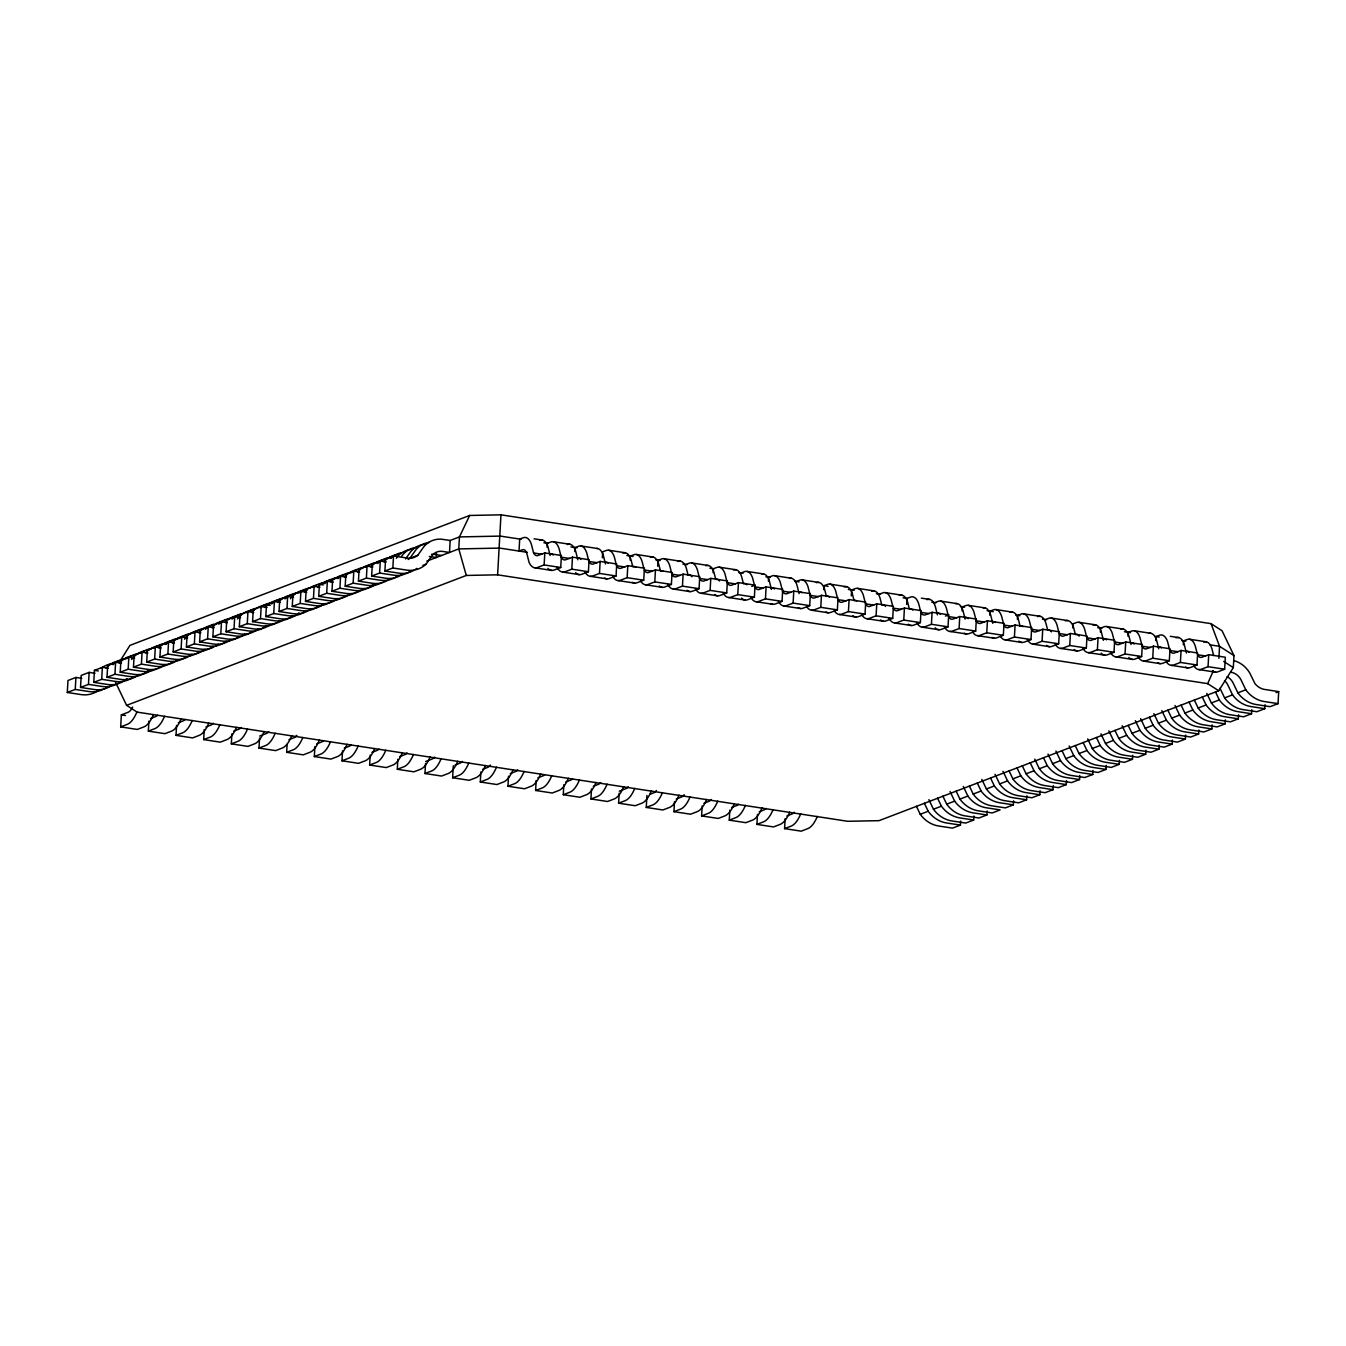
<?xml version="1.0" encoding="UTF-8"?>
<svg xmlns="http://www.w3.org/2000/svg" width="1346" height="1346" viewBox="0 0 1346 1346"><rect width="100%" height="100%" fill="white"/><g stroke="black" fill="none" stroke-linecap="round" stroke-linejoin="round"><path stroke-width="1.5" d="M119.542 661.895L129.956 645.373L469.653 515.468L500.964 514.828L497.616 574.826L466.288 575.449L126.608 705.354L115.537 682.271M99.2 689.825A28.939 25.675 69.1 0 1 81.113 694.586L67.3 692.483L67.973 680.487L75.914 677.442L81.753 678.334M67.3 692.483L75.241 689.438L75.914 677.442M111.028 685.804A28.939 25.675 69.1 0 1 94.355 689.539L80.541 687.419L81.197 675.423L89.139 672.377L94.994 673.269M80.541 687.419L88.466 684.374L89.139 672.377M124.253 680.74A28.939 25.675 69.1 0 1 107.596 684.475L93.766 682.355L94.439 670.358L102.38 667.313L108.218 668.222M93.766 682.355L101.707 679.326L102.38 667.313M138.89 674.649A28.939 25.675 69.1 0 1 120.82 679.41L107.007 677.29L107.663 665.294L115.605 662.266L121.46 663.157M107.007 677.29L114.948 674.262L115.605 662.266M152.132 669.585A28.939 25.675 69.1 0 1 134.062 674.346L120.231 672.226L120.904 660.23L128.846 657.201L134.684 658.093M153.427 714.625A28.939 11.912 -81.3 0 1 143.887 726.89L137.275 729.431L120.686 726.89L121.359 714.877L128.459 712.135A16.64 6.848 -81.3 0 0 132.648 707.054M120.231 672.226L128.173 669.198L128.846 657.201M163.96 665.563A28.939 25.675 69.1 0 1 147.286 669.299L133.473 667.179L134.146 655.182L142.07 652.137L147.925 653.029M133.473 667.179L141.414 664.133L142.07 652.137M177.184 660.499A28.939 25.675 69.1 0 1 160.527 664.234L146.697 662.114L147.37 650.118L155.312 647.073L161.15 647.981M181.087 718.865A28.939 11.912 -81.3 0 1 171.548 731.13L164.935 733.671L148.346 731.114L148.901 721.12M146.697 662.114L154.639 659.069L155.312 647.073M191.839 654.392A28.939 25.675 69.1 0 1 173.752 659.17L159.938 657.05L160.611 645.054L168.553 642.025L174.391 642.917M159.938 657.05L167.88 654.021L168.553 642.025M205.063 649.344A28.939 25.675 69.1 0 1 186.993 654.106L173.163 651.986L173.836 639.989L181.777 636.961L187.616 637.853M208.765 723.105A28.939 11.912 -81.3 0 1 199.225 735.37L192.613 737.911L176.006 735.353L176.562 725.359M173.163 651.986L181.104 648.957L181.777 636.961M213.879 647.056A28.939 25.675 69.1 0 1 200.218 649.041L186.404 646.921L187.077 634.925L195.019 631.897L200.857 632.788M186.404 646.921L194.346 643.893L195.019 631.897M230.132 640.259A28.939 25.675 69.1 0 1 213.459 643.994L199.629 641.874L200.302 629.878L208.243 626.832L214.081 627.724M199.629 641.874L207.57 638.828L208.243 626.832M236.425 727.345A28.939 11.912 -81.3 0 1 226.885 739.61L220.273 742.151L203.667 739.593L204.222 729.599M244.77 634.151A28.939 25.675 69.1 0 1 226.683 638.929L212.87 636.809L213.543 624.813L221.484 621.768L227.323 622.676M212.87 636.809L220.811 633.764L221.484 621.768M257.995 629.104A28.939 25.675 69.1 0 1 239.924 633.865L226.094 631.745L226.767 619.749L234.709 616.72L240.564 617.612M226.094 631.745L234.036 628.717L234.709 616.72M264.085 731.568A28.939 11.912 -81.3 0 1 254.545 743.85L247.933 746.391L231.327 743.833L231.899 733.839M269.823 625.082A28.939 25.675 69.1 0 1 253.149 628.801L239.336 626.681L240.009 614.685L247.95 611.656L253.788 612.548M239.336 626.681L247.277 623.652L247.95 611.656M283.064 620.018A28.939 25.675 69.1 0 1 266.39 623.736L252.577 621.633L253.233 609.62L261.174 606.592L267.03 607.483M252.577 621.633L260.501 618.588L261.174 606.592M296.288 614.954A28.939 25.675 69.1 0 1 279.632 618.689L265.801 616.569L266.474 604.573L274.416 601.527L280.254 602.419M291.746 735.808A28.939 11.912 -81.3 0 1 282.206 748.09L275.594 750.614L258.987 748.073L259.559 738.079M265.801 616.569L273.743 613.524L274.416 601.527M308.049 610.832A28.939 25.675 69.1 0 1 292.856 613.625L279.043 611.505L279.716 599.508L287.64 596.463L293.495 597.372M279.043 611.505L286.984 608.459L287.64 596.463M322.754 604.842A28.939 25.675 69.1 0 1 306.097 608.56L292.267 606.44L292.94 594.444L300.881 591.416L306.72 592.307M319.406 740.048A28.939 11.912 -81.3 0 1 309.866 752.33L303.254 754.854L286.664 752.313L287.102 744.321M292.267 606.44L300.208 603.412L300.881 591.416M335.995 599.778A28.939 25.675 69.1 0 1 319.322 603.496L305.508 601.376L306.181 589.38L314.123 586.351L319.961 587.243M305.508 601.376L313.45 598.347L314.123 586.351M349.237 594.713A28.939 25.675 69.1 0 1 332.563 598.432L318.733 596.328L319.406 584.332L327.347 581.287L333.185 582.179M347.066 744.288A28.939 11.912 -81.3 0 1 337.526 756.57L330.914 759.094L314.325 756.553L314.88 746.559M318.733 596.328L326.674 593.283L327.347 581.287M363.874 588.606A28.939 25.675 69.1 0 1 345.787 593.384L331.974 591.264L332.647 579.268L340.588 576.223L346.427 577.114M331.974 591.264L339.915 588.219L340.588 576.223M377.099 583.541A28.939 25.675 69.1 0 1 359.029 588.32L345.199 586.2L345.872 574.204L353.813 571.158L359.651 572.067M374.726 748.527A28.939 11.912 -81.3 0 1 365.187 760.81L358.574 763.333L341.985 760.793L342.54 750.799M345.199 586.2L353.14 583.171L353.813 571.158M388.927 579.537A28.939 25.675 69.1 0 1 372.253 583.255L358.44 581.135L359.113 569.139L367.054 566.111L372.892 567.003M358.44 581.135L366.381 578.107L367.054 566.111M402.168 574.473A28.939 25.675 69.1 0 1 385.494 578.191L371.664 576.071L372.337 564.075L380.279 561.046L386.117 561.938M371.664 576.071L379.606 573.043L380.279 561.046M402.404 752.767A28.939 11.912 -81.3 0 1 392.864 765.05L386.252 767.573L369.645 765.033L370.2 755.039M413.929 570.334A28.939 25.675 69.1 0 1 398.719 573.127L384.906 571.024L385.579 559.027L393.52 555.982L408.36 558.22A16.64 14.772 69.1 0 0 417.731 555.36L423.839 546.728A26.146 23.202 69.1 0 1 441.269 539.174L450.17 540.469L459.44 536.919L500.325 536.095L521.087 539.275M384.906 571.024L392.847 567.978L393.52 555.982M430.064 757.007A28.939 11.912 -81.3 0 1 420.524 769.289L413.912 771.813L397.306 769.273L397.861 759.279M436.491 553.526L436.272 557.53L429.357 556.47M457.724 761.247A28.939 11.912 -81.3 0 1 448.184 773.529L441.572 776.053L424.966 773.513L425.538 763.519M450.17 540.469L449.497 552.466L442.582 551.406A13.847 12.282 69.1 0 0 431.645 556.134L426.076 564.176L422.896 565.387M485.384 765.487A28.939 11.912 -81.3 0 1 475.845 777.769L469.232 780.293L452.626 777.752L453.299 765.756M513.045 769.727A28.939 11.912 -81.3 0 1 503.505 782.009L496.893 784.533L480.303 781.992L480.859 771.998M540.705 773.967A28.939 11.912 -81.3 0 1 531.165 786.249L524.553 788.773L507.964 786.232L508.519 776.238M544.81 552.937L537.727 555.612A16.64 6.848 -81.3 0 1 533.588 553.021L531.451 544.575A26.146 10.768 -81.3 0 0 523.947 537.525L519.691 539.073L519.018 551.069L522.332 549.807A13.847 5.704 -81.3 0 1 527.043 554.216L528.978 562.106A28.939 11.912 -81.3 0 0 537.542 567.474L544.137 564.933L544.81 552.937L561.417 555.494L560.744 567.49L554.131 570.014A28.939 11.912 -81.3 0 1 547.94 568.433M547.132 547.3L547.351 543.313L551.608 541.765A26.146 10.768 -81.3 0 1 559.112 548.815L561.248 557.261A16.64 6.848 -81.3 0 0 565.387 559.852L572.471 557.177L589.077 559.734L588.404 571.73L581.792 574.254A28.939 11.912 -81.3 0 1 577.737 574.237M568.365 778.207A28.939 11.912 -81.3 0 1 558.826 790.489L552.213 793.013L535.624 790.472L536.179 780.478M557.16 567.457A28.939 11.912 -81.3 0 0 565.202 571.714L571.814 569.173L572.471 557.177M574.792 551.54L575.028 547.553L579.268 546.005A26.146 10.768 -81.3 0 1 586.772 553.055L588.909 561.501A16.64 6.848 -81.3 0 0 593.048 564.092L600.148 561.417L616.737 563.974L616.064 575.97L609.452 578.494A28.939 11.912 -81.3 0 1 604.657 578.073M596.042 782.447A28.939 11.912 -81.3 0 1 586.486 794.729L579.89 797.253L563.284 794.712L563.839 784.718M584.837 571.697A28.939 11.912 -81.3 0 0 592.863 575.953L599.475 573.413L600.148 561.417M602.352 557.782L602.688 551.793L606.945 550.245A26.146 10.768 -81.3 0 1 614.432 557.294L616.569 565.741A16.64 6.848 -81.3 0 0 620.708 568.332L627.808 565.657L644.398 568.197L643.725 580.21L637.112 582.734A28.939 11.912 -81.3 0 1 632.317 582.313M623.703 786.687A28.939 11.912 -81.3 0 1 614.163 798.969L607.551 801.493L590.944 798.952L591.5 788.958M613.069 576.946A28.939 11.912 -81.3 0 0 620.523 580.193L627.135 577.653L627.808 565.657M630.13 560.02L630.349 556.033L634.605 554.485A26.146 10.768 -81.3 0 1 642.109 561.534L643.775 568.163M651.363 790.926A28.939 11.912 -81.3 0 1 641.823 803.209L635.211 805.732L618.605 803.192L619.177 793.198M640.73 581.186A28.939 11.912 -81.3 0 0 648.183 584.433L654.795 581.893L655.468 569.896L672.058 572.437L671.402 584.433L664.789 586.974A28.939 11.912 -81.3 0 1 659.271 586.032M657.672 566.262L658.009 560.273L662.266 558.725A26.146 10.768 -81.3 0 1 669.77 565.774L671.906 574.22A16.64 6.848 -81.3 0 0 676.029 576.811L683.129 574.136L699.735 576.677L699.062 588.673L692.45 591.214A28.939 11.912 -81.3 0 1 686.931 590.271M679.023 795.166A28.939 11.912 -81.3 0 1 669.484 807.449L662.871 809.972L646.265 807.432L646.938 795.436M667.818 584.416A28.939 11.912 -81.3 0 0 675.843 588.673L682.456 586.133L683.129 574.136M706.684 799.406A28.939 11.912 -81.3 0 1 697.144 811.688L690.532 814.212L673.942 811.672L674.497 801.661M695.478 588.656A28.939 11.912 -81.3 0 0 703.504 592.896L710.116 590.372L710.789 578.376L727.395 580.917L726.722 592.913L720.11 595.454A28.939 11.912 -81.3 0 1 714.591 594.511M713.111 572.74L713.33 568.735L717.586 567.188A26.146 10.768 -81.3 0 1 725.09 574.237L727.227 582.7A16.64 6.848 -81.3 0 0 731.366 585.291L738.449 582.616L755.056 585.157L754.383 597.153L747.77 599.693A28.939 11.912 -81.3 0 1 741.579 598.095M734.344 803.646A28.939 11.912 -81.3 0 1 724.804 815.928L718.192 818.452L701.603 815.912L702.158 805.901M723.139 592.896A28.939 11.912 -81.3 0 0 731.164 597.136L737.776 594.612L738.449 582.616M762.004 807.886A28.939 11.912 -81.3 0 1 752.464 820.151L745.852 822.692L729.263 820.151L729.818 810.141M750.799 597.136A28.939 11.912 -81.3 0 0 758.841 601.376L765.453 598.852L766.11 586.856L782.716 589.397L782.043 601.393L775.431 603.933A28.939 11.912 -81.3 0 1 770.635 603.513M768.431 581.22L768.667 577.215L772.907 575.667A26.146 10.768 -81.3 0 1 780.411 582.717L782.548 591.18A16.64 6.848 -81.3 0 0 786.687 593.771L793.787 591.096L810.376 593.636L809.703 605.633L803.091 608.173A28.939 11.912 -81.3 0 1 798.296 607.753M789.681 812.126A28.939 11.912 -81.3 0 1 780.125 824.391L773.529 826.932L756.923 824.391L757.478 814.38M778.476 601.376A28.939 11.912 -81.3 0 0 786.501 605.616L793.114 603.092L793.787 591.096M817.342 816.366A28.939 11.912 -81.3 0 1 807.802 828.631L801.19 831.172L784.583 828.614L785.139 818.62M806.708 606.625A28.939 11.912 -81.3 0 0 814.162 609.856L820.774 607.332L821.447 595.336L838.036 597.876L837.363 609.873L830.751 612.396A28.939 11.912 -81.3 0 1 825.956 611.993M823.769 589.699L823.988 585.695L828.244 584.147A26.146 10.768 -81.3 0 1 835.731 591.197L837.414 597.843M834.369 610.865A28.939 11.912 -81.3 0 0 841.822 614.096L848.434 611.572L849.107 599.576L865.697 602.116L865.041 614.113L858.428 616.636A28.939 11.912 -81.3 0 1 852.91 615.711M851.311 595.942L851.648 589.935L855.905 588.387A26.146 10.768 -81.3 0 1 863.409 595.437L865.545 603.9A16.64 6.848 -81.3 0 0 869.667 606.491L876.768 603.816L893.374 606.356L892.701 618.352L886.089 620.876A28.939 11.912 -81.3 0 1 880.57 619.951M861.457 614.096A28.939 11.912 -81.3 0 0 869.482 618.336L876.095 615.812L876.768 603.816M889.117 618.336A28.939 11.912 -81.3 0 0 897.143 622.575L903.755 620.052L904.428 608.056L921.034 610.596L920.361 622.592L913.749 625.116A28.939 11.912 -81.3 0 1 908.23 624.191M906.632 604.421L906.968 598.415L911.225 596.867A26.146 10.768 -81.3 0 1 918.729 603.917L920.866 612.38A16.64 6.848 -81.3 0 0 925.005 614.954L932.088 612.295L948.694 614.836L948.021 626.832L941.409 629.356A28.939 11.912 -81.3 0 1 937.354 629.339M916.777 622.575A28.939 11.912 -81.3 0 0 924.803 626.815L931.415 624.292L932.088 612.295M944.438 626.815A28.939 11.912 -81.3 0 0 952.48 631.055L959.092 628.532L959.748 616.535L976.355 619.076L975.682 631.072L969.07 633.596A28.939 11.912 -81.3 0 1 964.274 633.192M962.07 610.899L962.306 606.895L966.546 605.347A26.146 10.768 -81.3 0 1 974.05 612.396L976.187 620.843A16.64 6.848 -81.3 0 0 980.325 623.434L987.426 620.775L1004.015 623.316L1003.342 635.312L996.73 637.836A28.939 11.912 -81.3 0 1 991.935 637.432M916.424 806.288L920.243 814.296A28.939 25.675 69.1 0 0 938.667 826.007L952.48 828.127L960.421 825.098L960.64 821.094M928.891 799.642L933.468 809.232A28.939 25.675 69.1 0 0 951.891 820.942L965.721 823.062L973.663 820.034L973.881 816.029M972.67 632.048A28.939 11.912 -81.3 0 0 980.14 635.295L986.753 632.771L987.426 620.775M989.731 615.139L989.966 611.134L994.206 609.587A26.146 10.768 -81.3 0 1 1001.71 616.636L1003.847 625.082A16.64 6.848 -81.3 0 0 1007.986 627.673L1015.086 625.015L1031.675 627.556L1031.002 639.552L1024.39 642.076A28.939 11.912 -81.3 0 1 1018.888 641.133M942.89 796.176L946.709 804.168A28.939 25.675 69.1 0 0 965.132 815.895L978.946 817.998L986.887 814.969L987.123 810.965M1000.347 636.288A28.939 11.912 -81.3 0 0 1007.801 639.535L1014.413 637.011L1015.086 625.015M1017.408 619.379L1017.626 615.374L1021.883 613.826A26.146 10.768 -81.3 0 1 1029.37 620.876L1031.507 629.322A16.64 6.848 -81.3 0 0 1035.646 631.913L1042.746 629.255L1059.336 631.796L1058.663 643.792L1052.067 646.316A28.939 11.912 -81.3 0 1 1046.549 645.373M969.356 786.047L973.175 794.056A28.939 25.675 69.1 0 0 991.598 805.766L1005.412 807.886L1013.353 804.841L1013.588 800.853M981.823 779.384L986.416 788.992A28.939 25.675 69.1 0 0 1004.839 800.702L1018.653 802.822L1026.594 799.793L1026.813 795.789M1027.435 639.535A28.939 11.912 -81.3 0 0 1035.461 643.775L1042.073 641.251L1042.746 629.255M995.047 774.337L999.641 783.927A28.939 25.675 69.1 0 0 1018.064 795.637L1031.877 797.757L1039.819 794.729L1040.054 790.725M1009.046 770.871L1012.882 778.863A28.939 25.675 69.1 0 0 1031.305 790.59L1045.119 792.693L1053.06 789.665L1053.279 785.66M1055.096 643.775A28.939 11.912 -81.3 0 0 1063.121 648.015L1069.734 645.491L1070.407 633.495L1087.013 636.035L1086.34 648.032L1079.728 650.555A28.939 11.912 -81.3 0 1 1074.209 649.613M1072.728 627.859L1072.947 623.854L1077.204 622.306A26.146 10.768 -81.3 0 1 1084.708 629.356L1086.845 637.802A16.64 6.848 -81.3 0 0 1090.983 640.393L1098.067 637.735L1114.673 640.275L1114 652.272L1107.388 654.795A28.939 11.912 -81.3 0 1 1101.179 653.214M1022.287 765.807L1026.106 773.799A28.939 25.675 69.1 0 0 1044.53 785.526L1058.36 787.646L1066.284 784.6L1066.52 780.613M1034.754 759.144L1039.348 768.751A28.939 25.675 69.1 0 0 1057.771 780.461L1071.584 782.581L1079.526 779.536L1079.744 775.548M1082.756 648.015A28.939 11.912 -81.3 0 0 1090.782 652.255L1097.394 649.731L1098.067 637.735M1100.389 632.098L1100.607 628.094L1104.864 626.546A26.146 10.768 -81.3 0 1 1112.368 633.596L1114.505 642.042A16.64 6.848 -81.3 0 0 1118.644 644.633L1125.727 641.958L1142.333 644.515L1141.66 656.512L1135.048 659.035A28.939 11.912 -81.3 0 1 1130.993 659.018M1047.996 754.08L1052.572 763.687A28.939 25.675 69.1 0 0 1070.995 775.397L1084.826 777.517L1092.767 774.488L1092.986 770.484M1061.994 750.631L1065.813 758.622A28.939 25.675 69.1 0 0 1084.237 770.333L1098.05 772.453L1105.991 769.424L1106.21 765.42M1110.416 652.255A28.939 11.912 -81.3 0 0 1118.442 656.495L1125.054 653.971L1125.727 641.958M1075.218 745.566L1079.038 753.558A28.939 25.675 69.1 0 0 1097.461 765.285L1111.291 767.405L1119.233 764.36L1119.451 760.355M1128.049 636.322L1128.268 632.334L1132.524 630.786A26.146 10.768 -81.3 0 1 1140.028 637.836L1142.165 646.282A16.64 6.848 -81.3 0 0 1146.304 648.873L1153.387 646.198L1169.994 648.755L1169.321 660.751L1162.708 663.275A28.939 11.912 -81.3 0 1 1157.913 662.855M1087.686 738.904L1092.279 748.494A28.939 25.675 69.1 0 0 1110.702 760.221L1124.516 762.341L1132.457 759.295L1132.676 755.308M1100.927 733.839L1105.503 743.446A28.939 25.675 69.1 0 0 1123.927 755.156L1137.757 757.276L1145.698 754.231L1145.917 750.244M1138.077 656.478A28.939 11.912 -81.3 0 0 1146.119 660.735L1152.731 658.211L1153.387 646.198M1155.709 640.561L1155.945 636.574L1160.185 635.026A26.146 10.768 -81.3 0 1 1167.689 642.076L1169.825 650.522A16.64 6.848 -81.3 0 0 1173.964 653.113L1181.065 650.438L1197.654 652.995L1196.981 664.991L1190.369 667.515A28.939 11.912 -81.3 0 1 1185.574 667.094M1114.925 730.39L1118.745 738.382A28.939 25.675 69.1 0 0 1137.168 750.092L1150.981 752.212L1158.923 749.184L1159.158 745.179M1128.15 725.326L1131.986 733.318A28.939 25.675 69.1 0 0 1150.393 745.028L1164.223 747.148L1172.164 744.119L1172.383 740.115M1166.309 661.727A28.939 11.912 -81.3 0 0 1173.779 664.974L1180.392 662.434L1181.065 650.438M1183.37 644.801L1183.605 640.814L1187.845 639.266A26.146 10.768 -81.3 0 1 1195.349 646.316L1197.031 652.961M1140.617 718.663L1145.21 728.253A28.939 25.675 69.1 0 0 1163.634 739.98L1177.447 742.1L1185.389 739.055L1185.624 735.051M1153.859 713.599L1158.452 723.206A28.939 25.675 69.1 0 0 1176.875 734.916L1190.688 737.036L1198.63 733.991L1198.849 730.003M1193.986 665.967A28.939 11.912 -81.3 0 0 1201.44 669.214L1208.052 666.674L1208.725 654.678L1225.314 657.235L1224.641 669.231L1218.029 671.755A28.939 11.912 -81.3 0 1 1212.527 670.813M1167.857 710.133L1171.676 718.141A28.939 25.675 69.1 0 0 1190.1 729.852L1203.93 731.972L1211.854 728.926L1212.09 724.939M1218.887 658.312L1219.56 646.316L1211.03 623.652L500.964 514.828M1181.081 705.085L1184.917 713.077A28.939 25.675 69.1 0 0 1203.341 724.787L1217.154 726.907L1225.096 723.879L1225.314 719.874M120.686 726.89L127.298 724.35A28.939 11.912 -81.3 0 0 136.838 712.068L847.728 821.296L879.039 820.656L1218.719 690.75L1233.323 667.616L1233.996 655.62L1222.067 630.769L1211.03 623.652M1194.323 700.021L1198.142 708.013A28.939 25.675 69.1 0 0 1216.565 719.74L1230.395 721.843L1238.337 718.814L1238.556 714.81M1206.79 693.358L1211.383 702.949A28.939 25.675 69.1 0 0 1229.807 714.676L1243.62 716.795L1251.561 713.75L1251.78 709.746M1220.031 688.294L1224.608 697.901A28.939 25.675 69.1 0 0 1243.031 709.611L1256.861 711.731L1264.803 708.686L1265.021 704.698M1227.115 676.651A13.847 12.282 69.1 0 1 1233.256 683.23L1237.849 692.837A28.939 25.675 69.1 0 0 1256.272 704.547L1270.086 706.667L1278.027 703.638L1278.7 691.625L1263.86 689.32A16.64 14.772 69.1 0 1 1254.96 683.65L1249.929 673.32A26.146 23.202 69.1 0 0 1233.626 660.6M497.616 574.826L1207.665 683.633L1213.284 670.981M469.653 515.468L459.44 536.919L458.767 548.916L466.288 575.449M405.567 558.927L410.597 551.793A26.146 23.202 69.1 0 1 426.043 544.205M408.141 559.515A16.64 14.772 69.1 0 0 409.79 558.388L415.897 549.774A26.146 23.202 69.1 0 1 429.374 542.337M131.622 659.49L132.699 658.076A26.146 23.202 69.1 0 1 144.241 650.976M184.553 639.249L185.63 637.819A26.146 23.202 69.1 0 1 201.076 630.248M237.485 618.992L238.562 617.578A26.146 23.202 69.1 0 1 254.007 610.007M290.416 598.751L291.493 597.338A26.146 23.202 69.1 0 1 306.938 589.767M396.296 558.27L397.373 556.857A26.146 23.202 69.1 0 1 412.818 549.269M401.579 556.251L402.656 554.838A26.146 23.202 69.1 0 1 416.15 547.401M409.857 558.338L417.798 555.292M426.817 561.131L458.767 548.916L499.669 548.091L527.329 552.331M150.651 718.495L156.119 716.375A16.64 6.848 -81.3 0 0 157.583 715.264M148.346 731.114L154.958 728.59A28.939 11.912 -81.3 0 0 164.498 716.308M178.311 722.735L183.779 720.598A16.64 6.848 -81.3 0 0 185.243 719.504M176.006 735.353L182.619 732.83A28.939 11.912 -81.3 0 0 192.158 720.547M205.972 726.975L211.44 724.838A16.64 6.848 -81.3 0 0 213.391 723.239M203.667 739.593L210.279 737.07A28.939 11.912 -81.3 0 0 219.819 724.787M233.632 731.215L239.1 729.078A16.64 6.848 -81.3 0 0 241.052 727.479M655.468 569.896L648.368 572.572A16.64 6.848 -81.3 0 1 644.229 569.981L652.507 571.192M685.669 564.512L689.926 562.948A26.146 10.768 -81.3 0 1 697.43 569.997L699.567 578.46A16.64 6.848 -81.3 0 0 703.706 581.051L710.789 578.376M231.327 743.833L237.939 741.31A28.939 11.912 -81.3 0 0 247.479 729.027M259.66 736.077L266.76 733.318A16.64 6.848 -81.3 0 0 268.712 731.719M258.987 748.073L265.599 745.549A28.939 11.912 -81.3 0 0 275.156 733.267M288.953 739.694L294.421 737.558A16.64 6.848 -81.3 0 0 296.843 735.387M740.99 572.975L745.247 571.427A26.146 10.768 -81.3 0 1 752.75 578.477L754.887 586.94A16.64 6.848 -81.3 0 0 759.026 589.531L766.11 586.856M286.664 752.313L293.277 749.789A28.939 11.912 -81.3 0 0 302.816 737.507M316.63 743.934L322.098 741.797A16.64 6.848 -81.3 0 0 323.562 740.704M751.791 586.402L755.056 585.157M314.325 756.553L320.937 754.029A28.939 11.912 -81.3 0 0 330.477 741.747M344.29 748.174L349.758 746.037A16.64 6.848 -81.3 0 0 351.222 744.944M796.327 581.455L800.567 579.907A26.146 10.768 -81.3 0 1 808.071 586.957L810.208 595.42A16.64 6.848 -81.3 0 0 814.347 598.011L821.447 595.336M341.985 760.793L348.597 758.269A28.939 11.912 -81.3 0 0 358.137 745.987M371.95 752.414L377.418 750.277A16.64 6.848 -81.3 0 0 378.882 749.184M369.645 765.033L376.257 762.509A28.939 11.912 -81.3 0 0 385.797 750.227M399.611 756.654L405.079 754.517A16.64 6.848 -81.3 0 0 407.03 752.902M397.306 769.273L403.918 766.749A28.939 11.912 -81.3 0 0 413.458 754.467M425.639 761.516L432.739 758.757A16.64 6.848 -81.3 0 0 434.691 757.142M849.107 599.576L842.007 602.251A16.64 6.848 -81.3 0 1 837.868 599.66L846.146 600.871M879.308 594.175L883.565 592.627A26.146 10.768 -81.3 0 1 891.069 599.677L892.751 606.323M424.966 773.513L431.578 770.989A28.939 11.912 -81.3 0 0 441.118 758.707M454.931 765.134L460.399 762.997A16.64 6.848 -81.3 0 0 462.351 761.382M452.626 777.752L459.238 775.229A28.939 11.912 -81.3 0 0 468.795 762.946M482.591 769.374L488.06 767.237A16.64 6.848 -81.3 0 0 490.482 765.05M904.428 608.056L897.345 610.731A16.64 6.848 -81.3 0 1 893.206 608.14L901.467 609.351M934.629 602.655L938.885 601.107A26.146 10.768 -81.3 0 1 946.389 608.156L948.526 616.619A16.64 6.848 -81.3 0 0 952.665 619.194L959.748 616.535M480.303 781.992L486.916 779.469A28.939 11.912 -81.3 0 0 496.455 767.186M510.269 773.614L515.737 771.477A16.64 6.848 -81.3 0 0 517.672 769.862M945.43 616.081L948.694 614.836M507.964 786.232L514.576 783.709A28.939 11.912 -81.3 0 0 524.116 771.426M537.929 777.853L543.397 775.717A16.64 6.848 -81.3 0 0 544.861 774.606M535.624 790.472L542.236 787.948A28.939 11.912 -81.3 0 0 551.776 775.666M565.589 782.093L571.057 779.957A16.64 6.848 -81.3 0 0 572.521 778.846M563.284 794.712L569.896 792.188A28.939 11.912 -81.3 0 0 579.436 779.906M593.25 786.333L598.718 784.196A16.64 6.848 -81.3 0 0 600.669 782.581M1045.287 619.614L1049.543 618.066A26.146 10.768 -81.3 0 1 1057.047 625.116L1059.184 633.562A16.64 6.848 -81.3 0 0 1063.306 636.153L1070.407 633.495M590.944 798.952L597.557 796.428A28.939 11.912 -81.3 0 0 607.096 784.146M619.278 791.196L626.378 788.436A16.64 6.848 -81.3 0 0 628.33 786.821M618.605 803.192L625.217 800.651A28.939 11.912 -81.3 0 0 634.757 788.386M650.202 794.19L654.038 792.676A16.64 6.848 -81.3 0 0 656.461 790.489M646.265 807.432L652.877 804.891A28.939 11.912 -81.3 0 0 662.434 792.626M676.23 799.053L681.699 796.916A16.64 6.848 -81.3 0 0 684.121 794.729M673.942 811.672L680.554 809.131A28.939 11.912 -81.3 0 0 690.094 796.866M703.908 803.276L709.376 801.156A16.64 6.848 -81.3 0 0 711.311 799.541M701.603 815.912L708.215 813.371A28.939 11.912 -81.3 0 0 717.755 801.106M731.568 807.516L737.036 805.396A16.64 6.848 -81.3 0 0 738.5 804.285M729.263 820.151L735.875 817.611A28.939 11.912 -81.3 0 0 745.415 805.345M759.228 811.756L764.696 809.636A16.64 6.848 -81.3 0 0 766.16 808.525M756.923 824.391L763.535 821.851A28.939 11.912 -81.3 0 0 773.075 809.569M786.888 815.996L792.357 813.876A16.64 6.848 -81.3 0 0 794.308 812.261M1208.725 654.678L1201.625 657.353A16.64 6.848 -81.3 0 1 1197.486 654.762L1205.764 655.973M784.583 828.614L791.196 826.091A28.939 11.912 -81.3 0 0 800.735 813.808M920.243 814.296L928.185 811.251A28.939 25.675 69.1 0 0 946.608 822.978L960.421 825.098M933.468 809.232L941.409 806.187A28.939 25.675 69.1 0 0 959.833 817.914L973.663 820.034M946.709 804.168L954.65 801.139A28.939 25.675 69.1 0 0 973.074 812.849L986.887 814.969M959.95 799.103L967.875 796.075A28.939 25.675 69.1 0 0 986.298 807.785L1000.128 809.905L992.187 812.95L978.357 810.83A28.939 25.675 69.1 0 1 959.95 799.103L956.114 791.111M973.175 794.056L981.116 791.011A28.939 25.675 69.1 0 0 999.54 802.721L1013.353 804.841M986.416 788.992L994.358 785.946A28.939 25.675 69.1 0 0 1012.764 797.673L1026.594 799.793M999.641 783.927L1007.582 780.899A28.939 25.675 69.1 0 0 1026.005 792.609L1039.819 794.729M1012.882 778.863L1020.823 775.834A28.939 25.675 69.1 0 0 1039.247 787.545L1053.06 789.665M1026.106 773.799L1034.048 770.77A28.939 25.675 69.1 0 0 1052.471 782.48L1066.284 784.6M1039.348 768.751L1047.289 765.706A28.939 25.675 69.1 0 0 1065.712 777.433L1079.526 779.536M1052.572 763.687L1060.513 760.641A28.939 25.675 69.1 0 0 1078.937 772.368L1092.767 774.488M1065.813 758.622L1073.755 755.594A28.939 25.675 69.1 0 0 1092.178 767.304L1105.991 769.424M1079.038 753.558L1086.979 750.53A28.939 25.675 69.1 0 0 1105.403 762.24L1119.233 764.36M1092.279 748.494L1100.22 745.465A28.939 25.675 69.1 0 0 1118.644 757.175L1132.457 759.295M1105.503 743.446L1113.445 740.401A28.939 25.675 69.1 0 0 1131.868 752.128L1145.698 754.231M1118.745 738.382L1126.686 735.337A28.939 25.675 69.1 0 0 1145.11 747.064L1158.923 749.184M1131.986 733.318L1139.911 730.289A28.939 25.675 69.1 0 0 1158.334 741.999L1172.164 744.119M1145.21 728.253L1153.152 725.225A28.939 25.675 69.1 0 0 1171.575 736.935L1185.389 739.055M1158.452 723.206L1166.393 720.16A28.939 25.675 69.1 0 0 1184.8 731.871L1198.63 733.991M1171.676 718.141L1179.618 715.096A28.939 25.675 69.1 0 0 1198.041 726.823L1211.854 728.926M1184.917 713.077L1192.859 710.032A28.939 25.675 69.1 0 0 1211.282 721.759L1225.096 723.879M1198.142 708.013L1206.083 704.984A28.939 25.675 69.1 0 0 1224.507 716.695L1238.337 718.814M1211.383 702.949L1219.325 699.92A28.939 25.675 69.1 0 0 1237.748 711.63L1251.561 713.75M1224.608 697.901L1232.549 694.856A28.939 25.675 69.1 0 0 1250.972 706.566L1264.803 708.686M1237.849 692.837L1245.79 689.791A28.939 25.675 69.1 0 0 1264.214 701.518L1278.027 703.638M1276.058 692.652L1278.7 691.625M539.712 540.301L540.554 540.066A26.146 10.768 -81.3 0 1 548.041 547.115L550.161 555.511M567.373 544.541L568.214 544.306A26.146 10.768 -81.3 0 1 575.718 551.355L577.821 559.751M622.693 553.021L623.535 552.785A26.146 10.768 -81.3 0 1 631.038 559.835L632.721 566.481M650.37 557.261L651.195 557.025A26.146 10.768 -81.3 0 1 658.699 564.075L660.381 570.721M678.031 561.501L678.855 561.265A26.146 10.768 -81.3 0 1 686.359 568.315L688.042 574.961M705.691 565.741L706.515 565.505A26.146 10.768 -81.3 0 1 714.019 572.555L715.702 579.201M733.351 569.981L734.193 569.745A26.146 10.768 -81.3 0 1 741.68 576.795L743.362 583.441M816.332 582.7L817.173 582.448A26.146 10.768 -81.3 0 1 824.677 589.498L826.36 596.143M844.009 586.94L844.834 586.688A26.146 10.768 -81.3 0 1 852.338 593.737L854.02 600.383M871.67 591.18L872.494 590.928A26.146 10.768 -81.3 0 1 879.998 597.977L881.68 604.623M899.33 595.42L900.154 595.168A26.146 10.768 -81.3 0 1 907.658 602.217L909.341 608.863M926.99 599.66L927.831 599.407A26.146 10.768 -81.3 0 1 935.319 606.457L937.439 614.853M1009.971 612.363L1010.812 612.127A26.146 10.768 -81.3 0 1 1018.316 619.177L1019.999 625.823M1037.648 616.603L1038.473 616.367A26.146 10.768 -81.3 0 1 1045.977 623.417L1047.659 630.063M1065.309 620.843L1066.133 620.607A26.146 10.768 -81.3 0 1 1073.637 627.657L1075.319 634.303M1092.969 625.082L1093.793 624.847A26.146 10.768 -81.3 0 1 1101.297 631.897L1103.417 640.292M1120.629 629.322L1121.47 629.087A26.146 10.768 -81.3 0 1 1128.957 636.136L1131.077 644.532M1175.95 637.802L1176.791 637.567A26.146 10.768 -81.3 0 1 1184.295 644.616L1186.398 653.012M1203.61 642.042L1204.451 641.806A26.146 10.768 -81.3 0 1 1211.955 648.856L1213.638 655.502M534.076 538.804L542.371 540.066M553.442 541.765L570.048 544.306M581.102 546.005L597.708 548.545M608.762 550.245L625.368 552.785M636.422 554.485L653.029 557.025M664.1 558.725L680.689 561.265M691.76 562.965L708.349 565.505M719.42 567.204L736.01 569.745M747.08 571.444L763.687 573.985M774.741 575.684L791.347 578.225M802.401 579.924L819.007 582.465M830.061 584.164L846.668 586.705M857.739 588.404L874.328 590.944M885.399 592.644L901.988 595.184M921.354 598.146L929.649 599.424M940.719 601.107L957.326 603.664M968.38 605.347L984.986 607.904M996.04 609.587L1012.646 612.144M1023.7 613.826L1040.307 616.384M1051.377 618.066L1067.967 620.607M1079.038 622.306L1095.627 624.847M1106.698 626.546L1123.287 629.087M1134.358 630.786L1150.965 633.327M1170.313 636.305L1178.625 637.567M1189.679 639.266L1206.285 641.806M543.902 542.775L548.058 543.414M570.872 546.913L577.098 547.872M626.883 555.494L633.108 556.453M655.939 559.953L660.078 560.575M682.91 564.075L687.049 564.714M709.88 568.214L714.019 568.853M738.92 572.673L743.076 573.295M765.891 576.795L770.047 577.434M794.931 581.253L799.087 581.893M823.988 585.695L828.127 586.334M848.333 589.43L854.138 590.322M876.364 593.721L880.469 594.36M903.048 597.809L907.154 598.448M931.769 602.217L935.857 602.84M960.455 606.609L964.56 607.248M987.089 610.697L993.247 611.639M1015.776 615.088L1019.881 615.728M1042.41 619.177L1046.515 619.799M1097.747 627.657L1101.836 628.279M1124.381 631.728L1130.522 632.67M1155.12 636.439L1159.209 637.079M1181.754 640.528L1185.86 641.15M1209.886 644.835L1219.56 646.316L1233.996 655.62M533.554 552.97L541.866 554.232M561.215 557.21L569.526 558.472M588.892 561.45L597.187 562.712M616.552 565.69L624.847 566.952M671.873 574.17L680.167 575.432M699.533 578.41L707.828 579.672M727.193 582.65L735.505 583.912M754.854 586.873L763.165 588.152M782.531 591.113L790.825 592.391M810.191 595.353L818.486 596.631M865.512 603.832L873.806 605.111M920.832 612.312L929.144 613.591M948.493 616.552L956.804 617.831M976.17 620.792L984.464 622.071M1003.83 625.032L1012.125 626.311M1031.49 629.272L1039.785 630.551M1059.151 633.512L1067.445 634.79M1086.811 637.752L1095.106 639.03M1114.471 641.992L1122.783 643.253M1142.131 646.231L1150.443 647.493M1169.809 650.471L1178.103 651.733M544.137 564.933L560.744 567.49M571.814 569.173L588.404 571.73M599.475 573.413L616.064 575.97M627.135 577.653L643.725 580.21M654.795 581.893L671.402 584.433M682.456 586.133L699.062 588.673M710.116 590.372L726.722 592.913M737.776 594.612L754.383 597.153M765.453 598.852L782.043 601.393M793.114 603.092L809.703 605.633M820.774 607.332L837.363 609.873M848.434 611.572L865.041 614.113M876.095 615.812L892.701 618.352M903.755 620.052L920.361 622.592M931.415 624.292L948.021 626.832M959.092 628.532L975.682 631.072M986.753 632.771L1003.342 635.312M1014.413 637.011L1031.002 639.552M1042.073 641.251L1058.663 643.792M1069.734 645.491L1086.34 648.032M1097.394 649.731L1114 652.272M1125.054 653.971L1141.66 656.512M1152.731 658.211L1169.321 660.751M1180.392 662.434L1196.981 664.991M1208.052 666.674L1224.641 669.231M535.052 567.844L551.658 570.401M562.712 572.084L579.318 574.641M590.372 576.324L606.979 578.864M618.033 580.563L634.639 583.104M645.71 584.803L662.299 587.344M673.37 589.043L689.96 591.584M701.03 593.283L717.62 595.824M728.691 597.523L745.28 600.064M756.351 601.763L772.957 604.304M784.011 606.003L800.618 608.543M811.672 610.243L828.278 612.783M839.349 614.483L855.938 617.023M867.009 618.723L883.599 621.263M894.669 622.962L911.259 625.503M922.33 627.202L938.919 629.743M949.99 631.442L966.596 633.983M977.65 635.682L994.257 638.223M1005.311 639.922L1021.917 642.463M1032.988 644.162L1049.577 646.703M1060.648 648.402L1077.237 650.942M1088.308 652.642L1104.898 655.182M1115.969 656.865L1132.558 659.422M1143.629 661.105L1160.235 663.662M1171.289 665.345L1187.895 667.902M1198.95 669.585L1215.556 672.142M441.555 555.494L434.64 554.434A13.847 12.282 69.1 0 0 431.494 554.384M392.847 567.978L406.66 570.098A28.939 25.675 69.1 0 0 426.076 564.176M379.606 573.043L393.436 575.163A28.939 25.675 69.1 0 0 410.109 571.427M366.381 578.107L380.195 580.227A28.939 25.675 69.1 0 0 396.868 576.492M353.14 583.171L366.97 585.274A28.939 25.675 69.1 0 0 382.163 582.481M319.406 584.332L323.309 584.921M339.915 588.219L353.729 590.339A28.939 25.675 69.1 0 0 370.402 586.62M326.674 593.283L340.504 595.403A28.939 25.675 69.1 0 0 357.161 591.668M313.45 598.347L327.263 600.467A28.939 25.675 69.1 0 0 345.333 595.689M300.208 603.412L314.039 605.532A28.939 25.675 69.1 0 0 329.232 602.722M266.474 604.573L270.361 605.162M286.984 608.459L300.797 610.579A28.939 25.675 69.1 0 0 317.471 606.861M273.743 613.524L287.556 615.644A28.939 25.675 69.1 0 0 304.23 611.925M260.501 618.588L274.332 620.708A28.939 25.675 69.1 0 0 292.402 615.93M247.277 623.652L261.09 625.772A28.939 25.675 69.1 0 0 276.283 622.962M234.036 628.717L247.866 630.837A28.939 25.675 69.1 0 0 265.936 626.058M220.811 633.764L234.625 635.884A28.939 25.675 69.1 0 0 251.298 632.166M207.57 638.828L221.4 640.948A28.939 25.675 69.1 0 0 238.074 637.23M194.346 643.893L208.159 646.013A28.939 25.675 69.1 0 0 226.246 641.234M181.104 648.957L194.934 651.077A28.939 25.675 69.1 0 0 213.005 646.299M167.88 654.021L181.693 656.125A28.939 25.675 69.1 0 0 198.367 652.406M154.639 659.069L168.469 661.189A28.939 25.675 69.1 0 0 185.125 657.471M141.414 664.133L155.227 666.253A28.939 25.675 69.1 0 0 173.298 661.492M128.173 669.198L142.003 671.317A28.939 25.675 69.1 0 0 157.196 668.525M94.439 670.358L98.325 670.947M114.948 674.262L128.762 676.382A28.939 25.675 69.1 0 0 145.435 672.647M101.707 679.326L115.52 681.429A28.939 25.675 69.1 0 0 132.194 677.711M88.466 684.374L102.296 686.494A28.939 25.675 69.1 0 0 120.366 681.732M75.241 689.438L89.055 691.558A28.939 25.675 69.1 0 0 104.248 688.765M121.359 714.877L125.498 715.517M1223.699 661.424L1233.323 667.616M1207.665 683.633L1218.719 690.75M126.608 705.354L137.662 712.471M1245.79 689.791L1241.197 680.201A13.847 12.282 69.1 0 0 1230.967 672.226M1232.549 694.856L1227.956 685.265A13.847 12.282 69.1 0 0 1224.557 680.639M1215.488 691.928L1219.325 699.92M1202.264 696.976L1206.083 704.984M1189.023 702.04L1192.859 710.032M1175.024 705.506L1179.618 715.096M1161.8 710.57L1166.393 720.16M1149.333 717.216L1153.152 725.225M1135.334 720.682L1139.911 730.289M1122.093 725.746L1126.686 735.337M1108.868 730.811L1113.445 740.401M1096.401 737.473L1100.22 745.465M1083.16 742.521L1086.979 750.53M1069.161 745.987L1073.755 755.594M1055.92 751.051L1060.513 760.641M1043.453 757.714L1047.289 765.706M1030.228 762.778L1034.048 770.77M1016.987 767.826L1020.823 775.834M1002.989 771.292L1007.582 780.899M990.521 777.954L994.358 785.946M977.297 783.019L981.116 791.011M963.299 786.468L967.875 796.075M950.057 791.532L954.65 801.139M937.59 798.195L941.409 806.187M924.365 803.259L928.185 811.251M1158.738 648.772L1156.635 640.376A26.146 10.768 -81.3 0 0 1149.131 633.327M992.759 623.333L990.656 614.937A26.146 10.768 -81.3 0 0 983.152 607.887M965.099 619.093L962.996 610.697A26.146 10.768 -81.3 0 0 955.492 603.647M799.12 593.67L797.017 585.274A26.146 10.768 -81.3 0 0 789.513 578.225M771.46 589.43L769.357 581.035A26.146 10.768 -81.3 0 0 761.853 573.985M605.481 563.991L603.378 555.595A26.146 10.768 -81.3 0 0 596.8 548.461M854.289 600.669A13.847 5.704 -81.3 0 1 856.662 600.922M1103.249 638.828A13.847 5.704 -81.3 0 1 1106.446 639.838M1130.253 658.615A28.939 11.912 -81.3 0 1 1128.84 657.454M1130.909 643.068A13.847 5.704 -81.3 0 1 1134.106 644.078M1158.57 647.308A13.847 5.704 -81.3 0 1 1161.379 647.897M1186.23 651.548A13.847 5.704 -81.3 0 1 1189.04 652.137M1075.589 634.589A13.847 5.704 -81.3 0 1 1079.156 636.12M881.95 604.909A13.847 5.704 -81.3 0 1 885.517 606.457M935.891 628.431A28.939 11.912 -81.3 0 1 935.218 627.774M910.115 608.998A13.847 5.704 -81.3 0 1 912.807 610.175M937.27 613.389A13.847 5.704 -81.3 0 1 940.467 614.415M964.931 617.629A13.847 5.704 -81.3 0 1 968.127 618.655M992.591 621.869A13.847 5.704 -81.3 0 1 995.401 622.458M1020.268 626.109A13.847 5.704 -81.3 0 1 1023.061 626.698M1047.928 630.349A13.847 5.704 -81.3 0 1 1050.301 630.601M1050.721 630.938A13.847 5.704 -81.3 0 1 1051.495 631.88M259.913 607.685A26.146 23.202 69.1 0 1 270.58 603.075M265.027 607.467A26.146 23.202 69.1 0 1 278.504 600.03M112.879 664.688A26.146 23.202 69.1 0 1 123.075 659.069M125.01 658.732A26.146 23.202 69.1 0 1 126.978 658.581M119.458 663.124A26.146 23.202 69.1 0 1 132.951 655.704M127.584 658.295A26.146 23.202 69.1 0 1 138.234 653.685M126.995 678.552A28.939 25.675 69.1 0 1 125.666 679.696M146.176 650.64A26.146 23.202 69.1 0 1 148.144 650.488M140.808 653.231A26.146 23.202 69.1 0 1 151.475 648.621M148.161 670.459A28.939 25.675 69.1 0 1 146.832 671.604M145.923 653.012A26.146 23.202 69.1 0 1 147.286 651.531M148.75 650.202A26.146 23.202 69.1 0 1 159.417 645.575M154.05 648.183A26.146 23.202 69.1 0 1 166.668 643.405M160.073 666.539A28.939 25.675 69.1 0 1 158.66 667.582M159.165 647.948A26.146 23.202 69.1 0 1 160.511 646.467M161.991 645.138A26.146 23.202 69.1 0 1 172.641 640.528M165.81 644.448A26.146 23.202 69.1 0 1 179.91 638.341M172.406 642.883A26.146 23.202 69.1 0 1 173.752 641.419M175.216 640.073A26.146 23.202 69.1 0 1 185.883 635.463M182.08 636.86A26.146 23.202 69.1 0 1 191.166 633.428M193.74 632.99A26.146 23.202 69.1 0 1 204.407 628.38M198.872 632.771A26.146 23.202 69.1 0 1 212.348 625.335M205.501 629.272A26.146 23.202 69.1 0 1 213.812 624.157M215.696 623.652A26.146 23.202 69.1 0 1 219.6 623.164M212.096 627.707A26.146 23.202 69.1 0 1 225.573 620.27M218.742 624.208A26.146 23.202 69.1 0 1 232.841 618.1M218.304 644.28A28.939 25.675 69.1 0 1 215.41 646.248M225.337 622.643A26.146 23.202 69.1 0 1 226.683 621.162M228.147 619.833A26.146 23.202 69.1 0 1 240.783 615.072M231.983 619.143A26.146 23.202 69.1 0 1 242.162 613.524M101.101 668.424A26.146 23.202 69.1 0 1 113.737 663.645M107.142 686.797A28.939 25.675 69.1 0 1 105.728 687.823M106.233 668.188A26.146 23.202 69.1 0 1 119.71 660.768M246.671 612.75A26.146 23.202 69.1 0 1 257.338 608.14M251.803 612.531A26.146 23.202 69.1 0 1 254.613 609.721M256.194 608.527A26.146 23.202 69.1 0 1 269.234 604.977M271.673 603.967A26.146 23.202 69.1 0 1 285.773 597.86M279.177 620.994A28.939 25.675 69.1 0 1 277.764 622.037M278.269 602.402A26.146 23.202 69.1 0 1 293.714 594.814M284.915 598.903A26.146 23.202 69.1 0 1 299.014 592.795M299.62 592.509A26.146 23.202 69.1 0 1 310.27 587.882M299.031 612.767A28.939 25.675 69.1 0 1 297.702 613.911M304.734 592.274A26.146 23.202 69.1 0 1 307.544 589.464M309.126 588.286A26.146 23.202 69.1 0 1 316.276 585.19M318.211 584.854A26.146 23.202 69.1 0 1 320.18 584.702M312.844 587.445A26.146 23.202 69.1 0 1 323.511 582.835M310.926 608.846A28.939 25.675 69.1 0 1 309.53 609.889M317.959 587.226A26.146 23.202 69.1 0 1 319.322 585.746M320.785 584.416A26.146 23.202 69.1 0 1 331.453 579.79M324.605 583.727A26.146 23.202 69.1 0 1 338.704 577.619M332.109 600.753A28.939 25.675 69.1 0 1 330.695 601.797M331.2 582.162A26.146 23.202 69.1 0 1 332.546 580.681M334.027 579.352A26.146 23.202 69.1 0 1 344.677 574.725M337.846 578.662A26.146 23.202 69.1 0 1 351.945 572.555M344.441 577.098A26.146 23.202 69.1 0 1 359.887 569.509M354.116 571.074A26.146 23.202 69.1 0 1 363.201 567.642M357.666 572.033A26.146 23.202 69.1 0 1 373.111 564.462M365.776 567.204A26.146 23.202 69.1 0 1 378.411 562.426M373.145 584.416A28.939 25.675 69.1 0 1 371.816 585.577M370.907 566.969A26.146 23.202 69.1 0 1 384.384 559.549M377.553 563.469A26.146 23.202 69.1 0 1 391.636 557.379M385.04 580.513A28.939 25.675 69.1 0 1 383.644 581.556M384.132 561.921A26.146 23.202 69.1 0 1 385.478 560.441M386.958 559.112A26.146 23.202 69.1 0 1 397.608 554.485M390.777 558.422A26.146 23.202 69.1 0 1 400.973 552.802M402.908 552.466A26.146 23.202 69.1 0 1 404.877 552.314M416.806 568.365A28.939 25.675 69.1 0 1 415.392 569.408M549.992 554.047A13.847 5.704 -81.3 0 1 553.189 555.057M576.997 573.833A28.939 11.912 -81.3 0 1 575.6 572.673M577.653 558.287A13.847 5.704 -81.3 0 1 580.849 559.297M605.313 562.51A13.847 5.704 -81.3 0 1 608.123 563.116M632.99 566.75A13.847 5.704 -81.3 0 1 635.783 567.339M660.65 570.99A13.847 5.704 -81.3 0 1 663.023 571.242M688.311 575.23A13.847 5.704 -81.3 0 1 690.683 575.482M691.104 575.819A13.847 5.704 -81.3 0 1 691.878 576.778M715.971 579.47A13.847 5.704 -81.3 0 1 719.538 581.018M743.631 583.71A13.847 5.704 -81.3 0 1 746.828 584.736M771.292 587.95A13.847 5.704 -81.3 0 1 774.488 588.976M798.952 592.19A13.847 5.704 -81.3 0 1 801.762 592.778M826.629 596.429A13.847 5.704 -81.3 0 1 829.422 597.018"/></g></svg>
